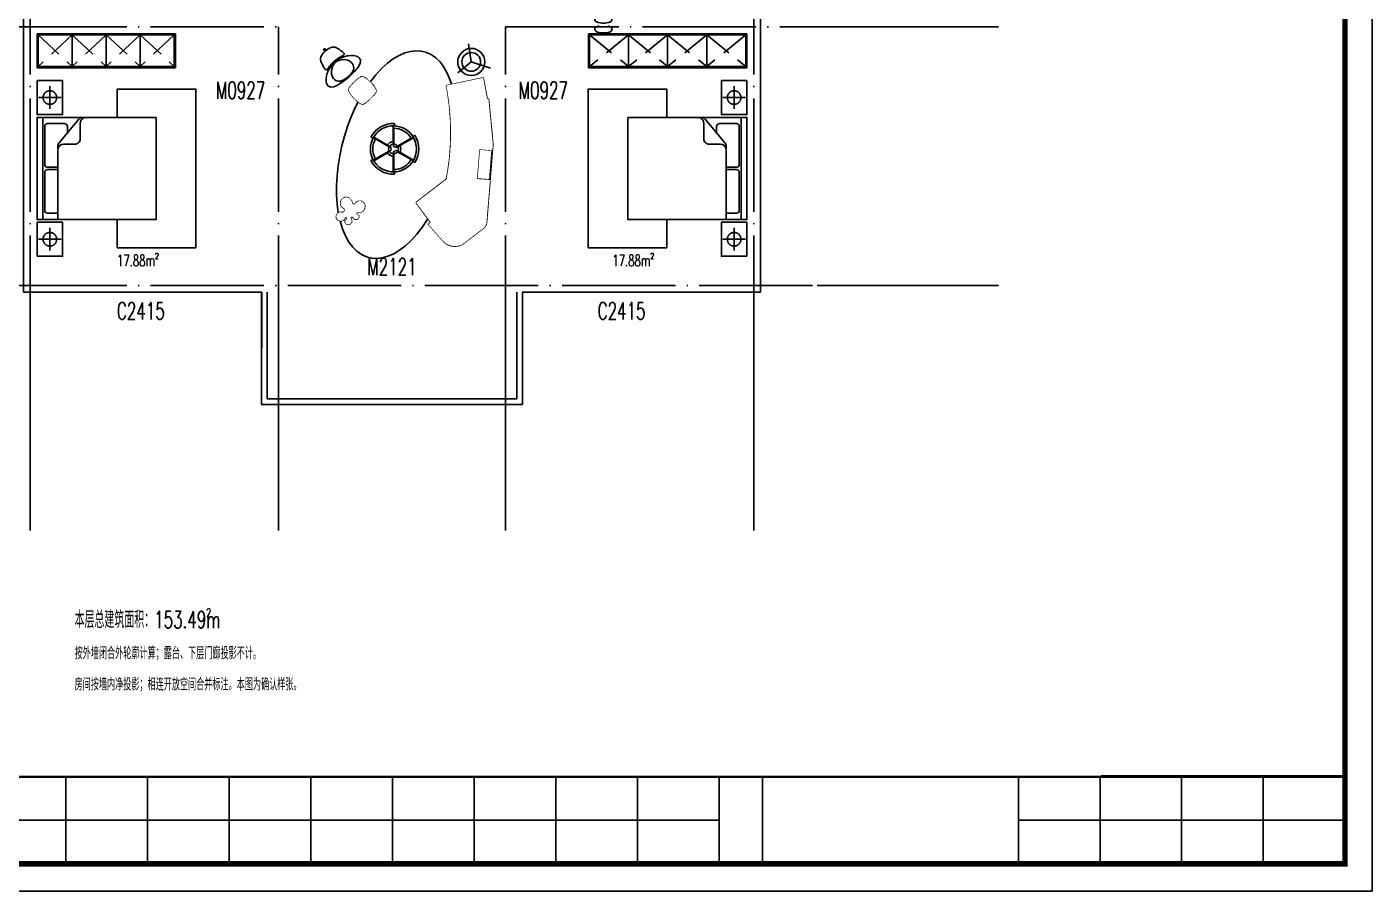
# Model space of a CAD drawing. Extents: x 68243 to 108563, y 14962 to 43474.
# Drawn here: x 84834 to 108563, y 14962 to 30205 of the extents above; entities that cross this region are included whole.
import ezdxf
from ezdxf.enums import TextEntityAlignment as Align

# ---------------------------------------------------------------- set-up
doc = ezdxf.new("R2010")
doc.units = 0
doc.header["$LTSCALE"] = 1000
doc.header["$MEASUREMENT"] = 0
doc.linetypes.add('DASH', pattern=[0.35, 0.25, -0.1])
doc.linetypes.add('DOTE', pattern=[2.42, 2, -0.2, 0.02, -0.2])
for name, color, linetype in [('A-AXIS', 3, 'Continuous'), ('A-DOTE', 1, 'Continuous'), ('A-WINDOW-TEXT', 7, 'Continuous'), ('A-房间名称', 7, 'Continuous'), ('A-立面看线', 7, 'Continuous')]:
    doc.layers.add(name, color=color, linetype=linetype)
doc.styles.add('_TCH_WINDOW', font='SIMPLEX', dxfattribs={"height": 3.5, "bigfont": 'GBCBIG'})

# ---------------------------------------------------------------- blocks, each defined once
blk = doc.blocks.new('*U16')
at = {"color": 0, "linetype": 'DASH', "ltscale": 333}
for p, q in [((-1450, -225), (-1050, -225)), ((-1250, -425), (-1250, -25)), ((1450, -225), (1050, -225)), ((1250, -425), (1250, -25))]:
    blk.add_line(p, q, dxfattribs=at)
at = {"color": 0}
blk.add_line((-900, -100), (900, -100), dxfattribs=at)
for points in [[(-900, -2100), (900, -2100), (900, 0), (-900, 0)], [(1550, 0), (1550, -450), (950, -450), (950, 0)], [(-1550, 0), (-1550, -450), (-950, -450), (-950, 0)]]:
    blk.add_lwpolyline(points, close=True, dxfattribs=at)
for points in [[(-627, -534), (-740, -534, -0.414214), (-790, -484), (-790, -184, -0.414214), (-740, -134), (-70, -134, -0.414214), (-20, -184), (-20, -366)], [(790, -366), (790, -185, 0.414214), (740, -135), (70, -135, 0.414214), (20, -185), (20, -366)], [(-900, -809, -0.222259), (-864, -732), (-454, -389, -0.175773), (-390, -366), (900, -366)], [(-350, -366, 0.337868), (-426, -466), (-426, -662, -0.414214), (-526, -762), (-800, -762, 0.414214), (-900, -862)]]:
    blk.add_lwpolyline(points, format="xyb", dxfattribs=at)
blk.add_lwpolyline([(900, -1413), (1400, -1413), (1400, -2800), (-1400, -2800), (-1400, -1413), (-900, -1413)], dxfattribs=at)
at = {"color": 0, "linetype": 'DASH', "ltscale": 333}
for centre in [(-1250, -225), (1250, -225)]:
    blk.add_circle(centre, 120, dxfattribs=at)
blk = doc.blocks.new('*U40')
at = {"color": 0}
for p, q in [((2795, 0), (0, 0)), ((0, 0), (0, -600)), ((2795, -600), (2795, 0)), ((0, -600), (2795, -600))]:
    blk.add_line(p, q, dxfattribs=at)
at = {"color": 0, "linetype": 'Continuous'}
for p, q in [((2775, -20), (20, -20)), ((20, -20), (20, -580)), ((709, -20), (709, -580)), ((1398, -20), (1398, -580)), ((2087, -20), (2087, -580)), ((2775, -20), (2775, -580)), ((20, -580), (2775, -580))]:
    blk.add_line(p, q, dxfattribs=at)
at = {"color": 0, "linetype": 'DASH', "ltscale": 2}
for p, q in [((709, -20), (20, -580)), ((20, -20), (709, -580)), ((709, -20), (1398, -580)), ((1398, -20), (709, -580)), ((2087, -20), (1398, -580)), ((1398, -20), (2087, -580)), ((2087, -20), (2775, -580)), ((2775, -20), (2087, -580))]:
    blk.add_line(p, q, dxfattribs=at)
at = {"color": 0, "linetype": 'DASH', "ltscale": 90}
blk.add_line((2775, -20), (2775, -580), dxfattribs=at)
blk = doc.blocks.new('A$C8c0ea779')
at = {"color": 0}
for p, q in [((7520, 1620), (39020, 1620)), ((15520, 20), (15520, 1620)), ((17020, 20), (17020, 1620)), ((18520, 20), (18520, 1620)), ((18520, 20), (18520, 1620)), ((20020, 20), (20020, 1620)), ((21520, 20), (21520, 1620)), ((23020, 20), (23020, 1620)), ((24520, 20), (24520, 1620)), ((26020, 20), (26020, 1620)), ((27520, 20), (27520, 1620)), ((28320, 20), (28320, 1620)), ((33020, 20), (33020, 1620)), ((34520, 20), (34520, 1620)), ((34540, 1640), (39040, 1640)), ((36020, 20), (36020, 1620)), ((37520, 20), (37520, 1620)), ((14020, 820), (27520, 820)), ((33020, 820), (39020, 820))]:
    blk.add_line(p, q, dxfattribs=at)
at = {"color": 0, "const_width": 40}
blk.add_lwpolyline([(20, 1620), (20, 20), (39020, 20), (39020, 1620)], close=True, dxfattribs=at)
blk = doc.blocks.new('*U49')
at = {"color": 0, "ltscale": 200}
for p, q in [((1550, -1157), (1722, -1364)), ((-154, -1750), (20, -2051)), ((-128, -1795), (-154, -1750)), ((-147, -1746), (27, -2047)), ((347, -1746), (173, -2047)), ((354, -1750), (180, -2051)), ((328, -1795), (354, -1750)), ((-135, -1799), (40, -2101)), ((-128, -1795), (46, -2096)), ((46, -2096), (20, -2051)), ((328, -1795), (154, -2096)), ((154, -2096), (180, -2051)), ((335, -1799), (161, -2101)), ((-408, -2190), (-60, -2190)), ((-356, -2190), (-408, -2190)), ((-408, -2198), (-59, -2198)), ((-356, -2182), (-7, -2182)), ((-356, -2190), (-8, -2190)), ((-161, -2626), (14, -2324)), ((-154, -2630), (20, -2328)), ((-128, -2585), (46, -2283)), ((-121, -2589), (53, -2287)), ((-8, -2190), (-60, -2190)), ((44, -2190), (-8, -2190)), ((46, -2283), (20, -2328)), ((72, -2141), (46, -2096)), ((72, -2238), (46, -2283)), ((128, -2141), (154, -2096)), ((128, -2238), (154, -2283)), ((321, -2589), (147, -2287)), ((154, -2283), (180, -2328)), ((328, -2585), (154, -2283)), ((156, -2190), (208, -2190)), ((354, -2630), (180, -2328)), ((361, -2626), (187, -2324)), ((556, -2182), (208, -2182)), ((208, -2190), (260, -2190)), ((556, -2190), (208, -2190)), ((608, -2190), (260, -2190)), ((608, -2198), (260, -2198)), ((556, -2190), (608, -2190)), ((328, -2585), (354, -2630))]:
    blk.add_line(p, q, dxfattribs=at)
at = {"color": 0}
for p, q in [((-173, -1761), (-201, -1718)), ((373, -1761), (401, -1718)), ((-407, -2168), (-459, -2165)), ((608, -2168), (660, -2165)), ((-134, -2640), (-158, -2686)), ((-128, -2585), (-154, -2630)), ((335, -2640), (359, -2686))]:
    blk.add_line(p, q, dxfattribs=at)
at = {"color": 0, "linetype": 'DASH', "ltscale": 200}
for p, q in [((-1367, -2699), (-1367, -2699)), ((-1360, -2692), (-1360, -2692)), ((-1014, -3053), (-1014, -3053))]:
    blk.add_line(p, q, dxfattribs=at)
at = {"color": 0}
for points in [[(2210, -681), (1848, -209), (1829, -189), (1808, -172), (1785, -157), (1760, -147), (1733, -140), (0, 0), (-1006, -97)], [(-1004, -127), (-1466, -212), (-1467, -213), (-1467, -214), (-1301, -1015), (-1299, -1019), (-1294, -1023), (-1290, -1023)], [(-1006, -97), (-1004, -127)], [(-1004, -127), (-944, -971)], [(1721, -1365), (1721, -1365), (1763, -1419), (2149, -1078), (2165, -1060), (2179, -1040), (2192, -1019), (2203, -998), (2213, -976), (2222, -954), (2229, -931), (2235, -907), (2239, -884), (2241, -860), (2242, -836), (2242, -812), (2240, -788), (2236, -764), (2231, -740), (2224, -716), (2210, -681)], [(2171, -867), (2172, -829), (2170, -790), (2162, -752), (2150, -716), (2150, -715), (2114, -670)], [(769, -1020), (613, -993), (504, -976), (396, -961), (287, -949), (178, -939), (68, -931), (-41, -926), (-151, -923), (-260, -922), (-370, -923), (-479, -927), (-589, -932), (-698, -940), (-807, -950), (-916, -963), (-1025, -977), (-1133, -994), (-1290, -1023)], [(1283, -1689), (769, -1020)], [(2226, -942), (1721, -1365)], [(1721, -1365), (1283, -1689)]]:
    blk.add_lwpolyline(points, dxfattribs=at)
at = {"color": 0, "ltscale": 200}
for points in [[(-1818, -476), (-1682, -50)], [(-817, -148), (-999, -166)], [(-810, -237), (-991, -255)], [(7, -69), (-172, -86)], [(14, -158), (-163, -175)], [(119, -169), (-13, -158)], [(126, -80), (-6, -69)], [(769, -1020), (840, -137)], [(833, -226), (773, -222)], [(840, -137), (780, -133)], [(1545, -284), (1493, -280)], [(1651, -203), (1505, -190)], [(-1818, -476), (-2217, -536)], [(-1818, -476), (-1575, -774)], [(1550, -1157), (2049, -725), (2228, -934)], [(-1887, -3429), (-1867, -3412)], [(-1781, -3552), (-1761, -3535)]]:
    blk.add_lwpolyline(points, dxfattribs=at)
for points in [[(-150, -306), (-178, -17), (-822, -79), (-801, -364)], [(763, -346), (785, -63), (131, -11), (109, -297), (763, -350)], [(1475, -410), (822, -358), (846, -68), (1515, -123)], [(2124, -663), (1726, -145), (1503, -316), (1902, -834)]]:
    blk.add_lwpolyline(points, close=True, dxfattribs=at)
at = {"color": 0}
blk.add_lwpolyline([(1545, -2995, -0.490968), (1612, -2958, -0.608414), (1617, -3073, 1.21945), (1649, -3128, -0.649435), (1763, -3190, -0.870845), (1653, -3219, 1.108304), (1617, -3263, -2.170094), (1499, -3344, 0.899747), (1405, -3285, -1.712528), (1283, -3106, 0.736673), (1307, -3030, -0.945985), (1405, -2832, -0.37911), (1500, -2973, 1.016394), (1545, -2995, -0.303166)], format="xyb", dxfattribs=at)
blk.add_circle((-1818, -475), 299, dxfattribs=at)
at = {"color": 0, "ltscale": 200}
blk.add_circle((-1819, -475), 206, dxfattribs=at)
at = {"color": 0}
for centre, radius, start, end in [((100, -2190), 508, 120, 180), ((100, -2190), 560, 57.5, 122.5), ((100, -2190), 508, 57.5, 122.5), ((100, -2190), 508, 119.0977, 120), ((100, -2190), 508, 60, 60.9023), ((100, -2190), 508, 0, 60), ((100, -2190), 560, 177.5, 242.5), ((100, -2190), 508, 177.5, 242.5), ((100, -2190), 508, 180, 180.9023), ((100, -2190), 508, 297.5, 2.5), ((100, -2190), 560, 297.5, 2.5), ((100, -2190), 508, 359.0977, 0), ((100, -2190), 508, 357.7437, 359.0977), ((-884, -3196), 693, 117.5631, 149.9817), ((-1179, -2636), 60, 50.4986, 115.7247), ((-1712, -3375), 972, 33.5505, 53.9943), ((100, -2190), 508, 237.7437, 239.0977), ((100, -2190), 508, 239.0977, 240), ((100, -2190), 508, 240, 300), ((100, -2190), 508, 300, 300.9023), ((100, -2190), 508, 300.9023, 302.2563), ((-1432, -2878), 60, 151.8201, 217.0462), ((-670, -2377), 972, 213.5505, 233.9943), ((-1498, -2556), 693, 297.5631, 329.9817), ((-950, -2875), 60, 331.8206, 37.0462), ((-1203, -3117), 60, 230.4986, 295.7247)]:
    blk.add_arc(centre, radius, start, end, dxfattribs=at)
at = {"color": 0, "ltscale": 200}
for radius, start, end in [(456, 120, 180), (456, 120, 121.0052), (160, 60, 120), (160, 117.134, 120), (160, 112.8192, 117.134), (160, 62.866, 67.1808), (160, 60, 62.866), (456, 0, 60), (456, 58.9948, 60), (456, 178.9948, 180), (160, 180, 240), (160, 180, 182.866), (160, 182.866, 187.1808), (108, 120, 180), (108, 175.752, 180), (108, 180, 240), (108, 169.3281, 175.752), (160, 237.134, 240), (108, 124.248, 130.6719), (108, 120, 124.248), (56, 120, 180), (108, 60, 120), (108, 240, 300), (108, 240, 244.248), (56, 240, 300), (56, 0, 60), (108, 295.752, 300), (108, 0, 60), (108, 55.752, 60), (108, 300, 0), (108, 49.3281, 55.752), (160, 300, 0), (160, 300, 302.866), (108, 0, 4.248), (160, 357.134, 0), (456, 1.0052, 2.5138), (456, 0, 1.0052), (456, 240, 300), (456, 240, 241.0052), (456, 241.0052, 242.5138), (456, 297.4862, 298.9948), (456, 298.9948, 300)]:
    blk.add_arc((100, -2190), radius, start, end, dxfattribs=at)
at = {"color": 0, "linetype": 'DASH', "ltscale": 200}
for centre, radius, start, end in [((-884, -3196), 684, 117.593, 149.9517), ((-1179, -2636), 50, 50.4986, 115.7247), ((-1713, -3376), 963, 33.5266, 54.0181), ((-1432, -2878), 50, 151.8201, 217.0462), ((-669, -2376), 963, 213.5266, 234.0181), ((-1498, -2556), 684, 297.593, 329.9518), ((-950, -2875), 46, 331.8208, 37.0462), ((-950, -2875), 50, 331.8207, 37.0462), ((-1203, -3117), 50, 230.4986, 295.7247)]:
    blk.add_arc(centre, radius, start, end, dxfattribs=at)
at = {"color": 0}
blk.add_ellipse((224, -2126), major_axis=(2267, -617), ratio=0.515561, start_param=4.079981, end_param=10.363166, dxfattribs=at)
for points, knots in [([(-1479, -3182), (-1524, -3129), (-1619, -3030), (-1706, -2967), (-1794, -2904), (-1860, -2905), (-1895, -2936), (-1931, -2967), (-1974, -3021), (-1956, -3190), (-1956, -3190), (-1941, -3334), (-1820, -3475), (-1820, -3475), (-1816, -3479), (-1816, -3479), (-1695, -3620), (-1555, -3656), (-1555, -3656), (-1391, -3699), (-1330, -3664), (-1294, -3634), (-1259, -3603), (-1248, -3538), (-1297, -3442), (-1346, -3347), (-1431, -3238), (-1476, -3185), (-1476, -3185), (-1479, -3182), (-1479, -3182)], [0, 0, 0, 0, 1, 1, 1, 2, 2, 2, 3, 3, 3, 4, 4, 4, 5, 5, 5, 6, 6, 6, 7, 7, 7, 8, 8, 8, 9, 9, 9, 10, 10, 10, 10]), ([(-1837, -3491), (-1868, -3456), (-1871, -3453), (-1889, -3426), (-1906, -3399), (-1947, -3329), (-1960, -3300), (-1972, -3270), (-1995, -3270), (-2013, -3283), (-2013, -3283), (-2025, -3293), (-2033, -3305), (-2042, -3317), (-2087, -3378), (-2110, -3413), (-2132, -3449), (-2201, -3529), (-2064, -3687), (-2064, -3687), (-2062, -3690), (-2062, -3690), (-1926, -3848), (-1837, -3791), (-1798, -3775), (-1760, -3758), (-1693, -3722), (-1680, -3716), (-1667, -3709), (-1655, -3699), (-1655, -3699), (-1640, -3683), (-1637, -3660), (-1664, -3643), (-1691, -3626), (-1754, -3576), (-1778, -3554), (-1802, -3533), (-1805, -3530), (-1835, -3494), (-1835, -3494), (-1837, -3491), (-1837, -3491)], [0, 0, 0, 0, 1, 1, 1, 2, 2, 2, 3, 3, 3, 4, 4, 4, 5, 5, 5, 6, 6, 6, 7, 7, 7, 8, 8, 8, 9, 9, 9, 10, 10, 10, 11, 11, 11, 12, 12, 12, 13, 13, 13, 14, 14, 14, 14])]:
    blk.add_open_spline(points, degree=3, knots=knots, dxfattribs=at)
at = {"color": 0, "ltscale": 200}
for points, knots in [([(-1489, -3190), (-1511, -3165), (-1553, -3126), (-1553, -3126), (-1682, -3013), (-1783, -3098), (-1783, -3098), (-1783, -3098), (-1864, -3168), (-1869, -3270), (-1874, -3373), (-1841, -3431), (-1811, -3467), (-1811, -3467), (-1807, -3471), (-1807, -3471), (-1776, -3507), (-1724, -3548), (-1621, -3558), (-1519, -3568), (-1439, -3499), (-1439, -3499), (-1439, -3499), (-1339, -3411), (-1431, -3267), (-1431, -3267), (-1464, -3219), (-1486, -3194), (-1486, -3194), (-1489, -3190), (-1489, -3190)], [0, 0, 0, 0, 1, 1, 1, 2, 2, 2, 3, 3, 3, 4, 4, 4, 5, 5, 5, 6, 6, 6, 7, 7, 7, 8, 8, 8, 9, 9, 9, 10, 10, 10, 10]), ([(-2047, -3706), (-2047, -3706), (-2090, -3739), (-2104, -3723), (-2117, -3708), (-2078, -3670), (-2078, -3670)], [0, 0, 0, 0, 2, 2, 2, 3, 3, 3, 3])]:
    blk.add_open_spline(points, degree=3, knots=knots, dxfattribs=at)
at = {"color": 0}
for points in [[(-1294, -1023), (-1299, -1019), (-1301, -1015), (-1467, -213), (-1466, -212), (-1004, -127), (-1006, -97), (-822, -79), (-822, -79), (-178, -17), (0, 0), (785, -64), (785, -63), (131, -11), (109, -297), (763, -350), (763, -346), (785, -64), (131, -11), (131, -11), (785, -63), (845, -68), (846, -68), (1515, -123), (1733, -140), (1760, -147), (1785, -157), (1808, -172), (1829, -189), (1848, -209), (2210, -681), (2224, -716), (2231, -740), (2236, -764), (2240, -788), (2242, -812), (2242, -836), (2241, -860), (2239, -884), (2235, -907), (2229, -931), (2222, -954), (2213, -976), (2203, -998), (2192, -1019), (2179, -1040), (2165, -1060), (2149, -1078), (1763, -1419), (1721, -1365), (1283, -1689), (769, -1020), (613, -993), (504, -976), (396, -961), (287, -949), (178, -939), (68, -931), (-41, -926), (-151, -923), (-260, -922), (-370, -923), (-479, -927), (-589, -932), (-698, -940), (-807, -950), (-916, -963), (-1025, -977), (-1133, -994), (-1290, -1023)], [(-1205, -2582), (-1219, -2589), (-1234, -2597), (-1248, -2606), (-1261, -2615), (-1275, -2624), (-1288, -2633), (-1302, -2643), (-1314, -2653), (-1327, -2663), (-1340, -2674), (-1352, -2684), (-1364, -2696), (-1375, -2707), (-1387, -2719), (-1398, -2731), (-1409, -2743), (-1419, -2756), (-1430, -2768), (-1439, -2781), (-1449, -2794), (-1458, -2808), (-1467, -2822), (-1476, -2835), (-1484, -2849), (-1486, -2854), (-1488, -2858), (-1489, -2862), (-1491, -2867), (-1491, -2871), (-1492, -2876), (-1492, -2880), (-1491, -2885), (-1490, -2889), (-1489, -2894), (-1488, -2898), (-1486, -2902), (-1484, -2906), (-1482, -2910), (-1479, -2914), (-1470, -2928), (-1461, -2941), (-1451, -2955), (-1441, -2968), (-1431, -2981), (-1421, -2994), (-1410, -3006), (-1399, -3019), (-1388, -3031), (-1377, -3043), (-1366, -3055), (-1354, -3067), (-1342, -3078), (-1330, -3090), (-1318, -3101), (-1306, -3112), (-1293, -3122), (-1280, -3133), (-1267, -3143), (-1254, -3153), (-1241, -3163), (-1237, -3166), (-1233, -3168), (-1229, -3170), (-1225, -3172), (-1221, -3174), (-1217, -3175), (-1212, -3176), (-1208, -3176), (-1203, -3177), (-1199, -3176), (-1194, -3176), (-1190, -3175), (-1185, -3174), (-1181, -3173), (-1177, -3171), (-1162, -3163), (-1148, -3155), (-1134, -3146), (-1120, -3138), (-1107, -3129), (-1093, -3119), (-1080, -3110), (-1067, -3100), (-1054, -3089), (-1042, -3079), (-1030, -3068), (-1018, -3057), (-1006, -3045), (-995, -3034), (-984, -3022), (-973, -3009), (-962, -2997), (-952, -2984), (-942, -2971), (-932, -2958), (-923, -2944), (-914, -2931), (-905, -2917), (-897, -2903), (-895, -2899), (-893, -2895), (-892, -2890), (-891, -2886), (-890, -2881), (-890, -2877), (-890, -2872), (-890, -2868), (-891, -2863), (-892, -2859), (-894, -2854), (-895, -2850), (-897, -2846), (-900, -2842), (-902, -2838), (-911, -2825), (-921, -2811), (-931, -2798), (-940, -2785), (-951, -2772), (-961, -2759), (-972, -2746), (-982, -2734), (-993, -2721), (-1005, -2709), (-1016, -2697), (-1028, -2686), (-1039, -2674), (-1051, -2663), (-1064, -2652), (-1076, -2641), (-1089, -2630), (-1101, -2620), (-1114, -2609), (-1127, -2599), (-1141, -2589), (-1144, -2587), (-1148, -2584), (-1152, -2582), (-1156, -2580), (-1161, -2579), (-1165, -2577), (-1169, -2576), (-1174, -2576), (-1178, -2576), (-1183, -2576), (-1188, -2576), (-1192, -2577), (-1196, -2578), (-1201, -2580)], [(1653, -3219), (1651, -3217), (1649, -3216), (1648, -3214), (1646, -3213), (1644, -3212), (1642, -3212), (1639, -3211), (1637, -3211), (1635, -3210), (1633, -3210), (1631, -3210), (1628, -3210), (1626, -3211), (1624, -3211), (1622, -3212), (1620, -3213), (1618, -3214), (1616, -3215), (1614, -3217), (1613, -3218), (1611, -3220), (1610, -3221), (1608, -3223), (1607, -3225), (1606, -3227), (1605, -3229), (1605, -3231), (1604, -3234), (1604, -3236), (1604, -3238), (1604, -3240), (1604, -3242), (1604, -3245), (1605, -3247), (1606, -3249), (1606, -3251), (1607, -3253), (1609, -3255), (1610, -3257), (1611, -3258), (1613, -3260), (1615, -3261), (1617, -3263), (1623, -3265), (1630, -3268), (1637, -3271), (1643, -3274), (1649, -3279), (1655, -3283), (1660, -3288), (1665, -3294), (1669, -3299), (1673, -3306), (1676, -3312), (1679, -3319), (1682, -3325), (1684, -3332), (1685, -3340), (1686, -3347), (1686, -3354), (1686, -3361), (1685, -3369), (1684, -3376), (1682, -3383), (1679, -3389), (1676, -3396), (1672, -3402), (1668, -3408), (1664, -3414), (1659, -3420), (1654, -3425), (1648, -3429), (1642, -3433), (1636, -3437), (1629, -3440), (1623, -3443), (1616, -3445), (1609, -3446), (1601, -3447), (1594, -3448), (1587, -3448), (1580, -3447), (1572, -3446), (1565, -3444), (1559, -3441), (1552, -3439), (1545, -3435), (1539, -3431), (1533, -3427), (1528, -3422), (1523, -3417), (1518, -3412), (1514, -3406), (1510, -3400), (1507, -3393), (1504, -3386), (1502, -3380), (1500, -3372), (1499, -3365), (1498, -3358), (1498, -3351), (1499, -3344), (1500, -3340), (1502, -3336), (1503, -3331), (1504, -3327), (1504, -3323), (1504, -3319), (1504, -3314), (1503, -3310), (1502, -3306), (1501, -3302), (1500, -3298), (1498, -3294), (1496, -3290), (1494, -3287), (1491, -3283), (1488, -3280), (1485, -3277), (1481, -3274), (1478, -3272), (1474, -3270), (1470, -3268), (1466, -3267), (1462, -3265), (1458, -3264), (1454, -3264), (1449, -3264), (1445, -3264), (1441, -3264), (1437, -3265), (1432, -3266), (1428, -3267), (1424, -3269), (1421, -3271), (1417, -3273), (1414, -3276), (1410, -3279), (1407, -3282), (1405, -3285), (1400, -3293), (1395, -3301), (1389, -3309), (1382, -3316), (1376, -3323), (1368, -3329), (1360, -3334), (1352, -3339), (1343, -3343), (1334, -3347), (1325, -3350), (1316, -3352), (1306, -3353), (1297, -3354), (1287, -3354), (1278, -3353), (1268, -3351), (1259, -3349), (1250, -3346), (1241, -3342), (1233, -3338), (1224, -3333), (1217, -3327), (1209, -3321), (1203, -3314), (1196, -3307), (1191, -3299), (1186, -3291), (1181, -3283), (1178, -3274), (1174, -3265), (1172, -3255), (1170, -3246), (1170, -3236), (1169, -3227), (1170, -3217), (1171, -3208), (1173, -3198), (1176, -3189), (1180, -3180), (1184, -3172), (1189, -3163), (1194, -3156), (1200, -3148), (1207, -3141), (1214, -3135), (1221, -3129), (1229, -3124), (1238, -3119), (1246, -3115), (1255, -3112), (1265, -3109), (1274, -3107), (1283, -3106), (1287, -3106), (1290, -3106), (1293, -3105), (1296, -3104), (1299, -3103), (1302, -3102), (1305, -3100), (1308, -3098), (1310, -3096), (1313, -3094), (1315, -3092), (1317, -3089), (1319, -3087), (1320, -3084), (1322, -3081), (1323, -3078), (1324, -3075), (1325, -3072), (1325, -3069), (1325, -3066), (1325, -3062), (1325, -3059), (1324, -3056), (1324, -3053), (1323, -3050), (1321, -3047), (1320, -3044), (1318, -3041), (1316, -3039), (1314, -3036), (1312, -3034), (1310, -3032), (1307, -3030), (1300, -3025), (1293, -3020), (1286, -3015), (1280, -3008), (1275, -3002), (1270, -2995), (1265, -2988), (1261, -2980), (1258, -2972), (1255, -2964), (1253, -2956), (1252, -2947), (1251, -2939), (1251, -2930), (1251, -2921), (1253, -2913), (1255, -2905), (1257, -2896), (1260, -2888), (1264, -2881), (1269, -2873), (1274, -2866), (1279, -2860), (1285, -2853), (1291, -2848), (1298, -2843), (1305, -2838), (1313, -2834), (1321, -2830), (1329, -2828), (1337, -2825), (1346, -2824), (1354, -2823), (1363, -2823), (1372, -2823), (1380, -2824), (1388, -2826), (1397, -2829), (1405, -2832), (1414, -2834), (1423, -2838), (1432, -2842), (1441, -2847), (1449, -2852), (1456, -2859), (1464, -2865), (1470, -2872), (1476, -2880), (1482, -2888), (1487, -2897), (1491, -2906), (1494, -2915), (1497, -2924), (1499, -2934), (1501, -2944), (1501, -2953), (1501, -2963), (1500, -2973), (1499, -2975), (1499, -2976), (1498, -2978), (1498, -2980), (1498, -2982), (1497, -2984), (1498, -2986), (1498, -2988), (1498, -2990), (1499, -2992), (1499, -2994), (1500, -2995), (1501, -2997), (1502, -2999), (1503, -3000), (1505, -3002), (1506, -3003), (1507, -3004), (1509, -3005), (1511, -3006), (1512, -3007), (1514, -3008), (1516, -3008), (1518, -3009), (1520, -3009), (1522, -3009), (1524, -3009), (1526, -3009), (1528, -3009), (1530, -3008), (1531, -3008), (1533, -3007), (1535, -3006), (1537, -3005), (1538, -3004), (1540, -3003), (1541, -3001), (1542, -3000), (1543, -2998), (1544, -2996), (1545, -2995), (1546, -2991), (1547, -2988), (1548, -2984), (1550, -2981), (1551, -2978), (1553, -2975), (1556, -2972), (1558, -2969), (1561, -2966), (1563, -2964), (1566, -2962), (1570, -2960), (1573, -2958), (1576, -2957), (1580, -2956), (1583, -2955), (1587, -2954), (1591, -2954), (1594, -2954), (1598, -2954), (1601, -2955), (1605, -2956), (1609, -2957), (1612, -2958), (1616, -2960), (1621, -2963), (1625, -2966), (1629, -2969), (1632, -2973), (1636, -2977), (1639, -2981), (1641, -2985), (1643, -2990), (1645, -2994), (1647, -2999), (1648, -3004), (1649, -3009), (1649, -3014), (1649, -3019), (1649, -3024), (1648, -3029), (1647, -3034), (1645, -3039), (1644, -3044), (1641, -3048), (1639, -3052), (1636, -3057), (1632, -3060), (1629, -3064), (1625, -3067), (1621, -3070), (1617, -3073), (1614, -3074), (1612, -3075), (1610, -3076), (1608, -3078), (1606, -3079), (1604, -3081), (1602, -3083), (1601, -3085), (1600, -3087), (1598, -3089), (1597, -3091), (1597, -3094), (1596, -3096), (1595, -3099), (1595, -3101), (1595, -3104), (1595, -3106), (1595, -3109), (1596, -3111), (1597, -3113), (1597, -3116), (1598, -3118), (1600, -3120), (1601, -3122), (1602, -3124), (1604, -3126), (1606, -3128), (1608, -3129), (1610, -3131), (1612, -3132), (1614, -3133), (1617, -3134), (1619, -3135), (1621, -3135), (1624, -3136), (1626, -3136), (1629, -3136), (1631, -3136), (1634, -3135), (1636, -3135), (1639, -3134), (1641, -3133), (1643, -3132), (1645, -3131), (1647, -3129), (1649, -3128), (1654, -3125), (1658, -3122), (1663, -3119), (1668, -3117), (1673, -3116), (1679, -3115), (1684, -3114), (1690, -3113), (1695, -3113), (1700, -3114), (1706, -3115), (1711, -3116), (1716, -3118), (1721, -3120), (1726, -3122), (1731, -3125), (1735, -3128), (1739, -3132), (1743, -3135), (1747, -3139), (1750, -3144), (1753, -3148), (1756, -3153), (1758, -3158), (1760, -3163), (1761, -3169), (1762, -3174), (1763, -3179), (1763, -3185), (1763, -3190), (1763, -3195), (1763, -3199), (1763, -3203), (1762, -3208), (1761, -3212), (1760, -3216), (1758, -3220), (1756, -3224), (1754, -3228), (1751, -3232), (1748, -3235), (1745, -3238), (1742, -3241), (1738, -3244), (1734, -3246), (1730, -3248), (1726, -3250), (1722, -3252), (1718, -3253), (1714, -3253), (1709, -3254), (1705, -3254), (1700, -3254), (1696, -3253), (1692, -3252), (1687, -3251), (1683, -3249), (1679, -3248), (1675, -3245), (1672, -3243), (1668, -3240), (1665, -3237), (1662, -3234), (1659, -3230), (1657, -3227), (1655, -3223)]]:
    blk.add_wipeout(points, dxfattribs=at)
blk = doc.blocks.new('*U18')
at = {"color": 0}
for p, q in [((2440, 0), (0, 0)), ((0, 0), (0, -600)), ((2440, -600), (2440, 0)), ((0, -600), (2440, -600))]:
    blk.add_line(p, q, dxfattribs=at)
at = {"color": 0, "linetype": 'Continuous'}
for p, q in [((2420, -20), (20, -20)), ((20, -20), (20, -580)), ((620, -20), (620, -580)), ((1220, -20), (1220, -580)), ((1820, -20), (1820, -580)), ((2420, -20), (2420, -580)), ((20, -580), (2420, -580))]:
    blk.add_line(p, q, dxfattribs=at)
at = {"color": 0, "linetype": 'DASH', "ltscale": 2}
for p, q in [((620, -20), (20, -580)), ((20, -20), (620, -580)), ((620, -20), (1220, -580)), ((1220, -20), (620, -580)), ((1820, -20), (1220, -580)), ((1220, -20), (1820, -580)), ((1820, -20), (2420, -580)), ((2420, -20), (1820, -580))]:
    blk.add_line(p, q, dxfattribs=at)
at = {"color": 0, "linetype": 'DASH', "ltscale": 90}
blk.add_line((2420, -20), (2420, -580), dxfattribs=at)

msp = doc.modelspace()

# ---------------------------------------------------------------- linework, layer by layer
at = {"layer": 'A-AXIS', "color": 3, "linetype": 'Continuous'}
for p, q in [((98774, 30205), (101974, 30205)), ((98774, 25645), (101974, 25645)), ((84894, 24525), (84894, 21325)), ((89274, 24525), (89274, 21325)), ((93274, 24525), (93274, 21325)), ((97654, 24525), (97654, 21325))]:
    msp.add_line(p, q, dxfattribs=at)
at = {"layer": 'A-DOTE', "linetype": 'DOTE'}
for p, q in [((84894, 24525), (84894, 37225)), ((97654, 24525), (97654, 37225)), ((77334, 30205), (89274, 30205)), ((89274, 24525), (89274, 30205)), ((93274, 24525), (93274, 30205)), ((93274, 30205), (98774, 30205)), ((77334, 25645), (98774, 25645))]:
    msp.add_line(p, q, dxfattribs=at)
at = {"layer": 'A-立面看线'}
msp.add_lwpolyline([(68243, 14962), (108563, 14962), (108563, 43474), (68243, 43474)], close=True, dxfattribs=at)
at = {"layer": 'A-立面看线', "const_width": 96}
msp.add_lwpolyline([(70643, 15442), (108083, 15442), (108083, 42994), (70643, 42994)], close=True, dxfattribs=at)
at = {"layer": 'A-立面看线'}
for points in [[(84774, 36225), (97774, 36225), (97774, 25525), (93574, 25525), (93574, 23545), (88971, 23545), (88976, 25525), (84774, 25525), (84774, 36225)], [(93574, 25525), (93574, 23545), (88974, 23545), (88974, 25525)], [(93474, 25525), (93474, 23645), (89074, 23645), (89074, 25525)]]:
    msp.add_lwpolyline(points, dxfattribs=at)

# ---------------------------------------------------------------- block references
msp.add_blockref('*U18', (85014, 30085), dxfattribs=at)
at = {"layer": 'A-立面看线', "xscale": -1}
msp.add_blockref('*U40', (97534, 30085), dxfattribs=at)
at = {"layer": 'A-立面看线', "xscale": -1, "rotation": 90}
msp.add_blockref('*U16', (85014, 27709), dxfattribs=at)
at = {"layer": 'A-立面看线', "rotation": 270}
msp.add_blockref('*U16', (97534, 27709), dxfattribs=at)
at = {"layer": 'A-立面看线', "xscale": 0.9600000000000002, "yscale": 0.9600000000000002, "zscale": 0.9600000000000002}
msp.add_blockref('A$C8c0ea779', (70624, 15423), dxfattribs=at)

# ---------------------------------------------------------------- texts
at = {"layer": 'A-WINDOW-TEXT', "style": '_TCH_WINDOW', "width": 0.65}
msp.add_text('C0918', height=300, rotation=90, dxfattribs=at).set_placement((95004, 30495), align=Align.MIDDLE_CENTER)
for s, p in [('M0927', (88604, 29088)), ('M0927', (93944, 29088)), ('C2415', (86844, 25195)), ('C2415', (95324, 25195))]:
    msp.add_text(s, height=300, dxfattribs=at).set_placement(p, align=Align.MIDDLE_CENTER)
at = {"layer": 'A-房间名称', "color": 7, "style": '_TCH_WINDOW', "width": 0.65}
for s, height, p in [('17.88m', 200, (86424, 25984)), ('2', 100, (87093, 26116)), ('17.88m', 200, (95162, 25984)), ('2', 100, (95831, 26116)), ('本层总建筑面积：153.49m', 300, (85675, 19600)), ('2', 150, (87999, 19799)), ('按外墙闭合外轮廓计算；露台、下层门廊投影不计。', 220, (85675, 19050)), ('房间按墙内净投影；相连开放空间合并标注。本图为确认样张。', 220, (85675, 18500))]:
    msp.add_text(s, height=height, dxfattribs=at).set_placement(p)

# ---------------------------------------------------------------- next in the draw order: block references
at = {"layer": 'A-立面看线', "xscale": 0.8, "yscale": 0.8, "zscale": 0.8, "rotation": 270}
msp.add_blockref('*U49', (93052, 28133), dxfattribs=at)

# ---------------------------------------------------------------- next in the draw order: texts
at = {"layer": 'A-WINDOW-TEXT', "style": '_TCH_WINDOW', "width": 0.65}
msp.add_text('M2121', height=300, dxfattribs=at).set_placement((91274, 25975), align=Align.MIDDLE_CENTER)

doc.saveas('drawing.dxf')
